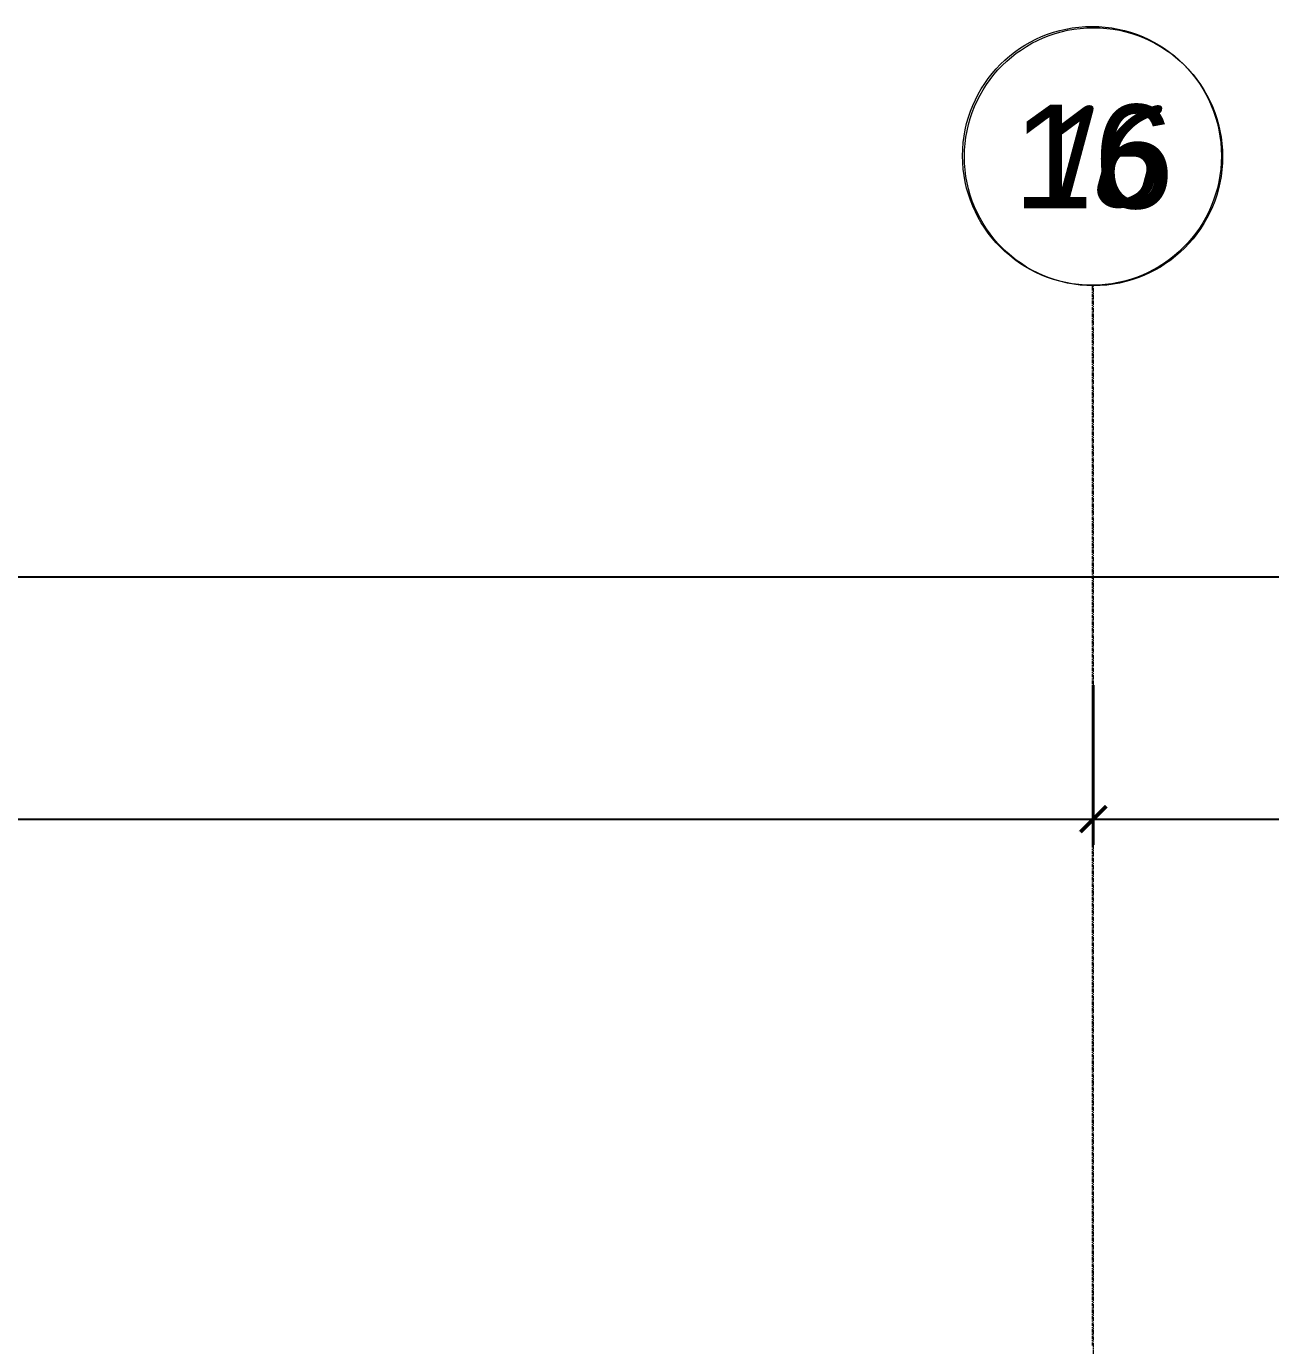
# Model space of a CAD drawing. Header units: millimetres. Extents: x -10178924 to 11692288, y -947381 to 58396.
# Drawn here: x 755023 to 759845, y -810699 to -805585 of the extents above; entities that cross this region are included whole.
import ezdxf
from ezdxf.enums import TextEntityAlignment as Align

# ---------------------------------------------------------------- set-up
doc = ezdxf.new("R2010")
doc.units = ezdxf.units.MM
doc.linetypes.add('осевая', pattern=[50.8, 31.75, -6.35, 6.35, -6.35])
doc.layers.add('PDF _Размеры осевые', color=7, linetype='Continuous', true_color=0x5d6970)
doc.layers.add('PDF _Текст', color=7, linetype='Continuous', lineweight=5)
doc.layers.add('Размеры осевые', color=153, linetype='Continuous', lineweight=9)
doc.styles.add('PDF ArialMT', font='arial.ttf')
doc.styles.add('PDF ISOCPEUR Italic', font='isocpeui.ttf')
doc.styles.add('Текст_М100', font='GOST_Common Italic.ttf', dxfattribs={"height": 250})
doc.dimstyles.new('Размеры_М100', dxfattribs={"dimtxt": 250, "dimasz": 100, "dimexe": 100, "dimexo": 100, "dimgap": 100, "dimtad": 1, "dimrnd": 5, "dimtxsty": 'Текст_М100', "dimblk": 'ARCHTICK', "dimcen": 250, "dimdle": 100, "dimadec": 0, "dimazin": 2, "dimtfac": 1, "dimtmove": 1, "dimatfit": 3, "dimfxl": 1, "dimarcsym": 0})

# ---------------------------------------------------------------- blocks, each defined once
blk = doc.blocks.new('_ArchTick')
at = {"color": 0, "linetype": 'ByBlock', "const_width": 0.15}
blk.add_lwpolyline([(-0.5, -0.5), (0.5, 0.5)], dxfattribs=at)
blk = doc.blocks.new('*D2713')
at = {"layer": 'Defpoints', "color": 0, "ltscale": 100, "transparency": 16777216}
for p in [(-7000, -26444.9), (61000, -26444.9), (61000, -26928.2)]:
    blk.add_point(p, dxfattribs=at)
at = {"layer": 'Размеры осевые', "color": 0, "lineweight": -2, "ltscale": 100, "transparency": 16777216}
for p, q in [((-7000, -26544.9), (-7000, -27028.2)), ((61000, -26544.9), (61000, -27028.2)), ((-7100, -26928.2), (61100, -26928.2))]:
    blk.add_line(p, q, dxfattribs=at)
at = {"layer": 'Размеры осевые', "color": 0, "lineweight": -2, "ltscale": 100, "transparency": 16777216, "xscale": 100, "yscale": 100, "zscale": 100, "rotation": 180}
blk.add_blockref('_ArchTick', (-7000, -26928.2), dxfattribs=at)
at = {"layer": 'Размеры осевые', "color": 0, "lineweight": -2, "ltscale": 100, "transparency": 16777216, "xscale": 100, "yscale": 100, "zscale": 100}
blk.add_blockref('_ArchTick', (61000, -26928.2), dxfattribs=at)
at = {"layer": 'Размеры осевые', "color": 0, "ltscale": 100, "transparency": 16777216, "insert": (27000, -26703.2), "char_height": 250, "attachment_point": 5, "style": 'Текст_М100'}
blk.add_mtext('68000', dxfattribs=at)
blk = doc.blocks.new('*D2719')
at = {"layer": 'Defpoints', "color": 0, "ltscale": 100, "transparency": 16777216}
for p in [(27000, -27248.7), (36800, -27248.7), (36800, -27867.7)]:
    blk.add_point(p, dxfattribs=at)
at = {"layer": 'Размеры осевые', "color": 0, "lineweight": -2, "ltscale": 100, "transparency": 16777216}
for p, q in [((27000, -27348.7), (27000, -27967.7)), ((36800, -27348.7), (36800, -27967.7)), ((26900, -27867.7), (36900, -27867.7))]:
    blk.add_line(p, q, dxfattribs=at)
at = {"layer": 'Размеры осевые', "color": 0, "lineweight": -2, "ltscale": 100, "transparency": 16777216, "xscale": 100, "yscale": 100, "zscale": 100, "rotation": 180}
blk.add_blockref('_ArchTick', (27000, -27867.7), dxfattribs=at)
at = {"layer": 'Размеры осевые', "color": 0, "lineweight": -2, "ltscale": 100, "transparency": 16777216, "xscale": 100, "yscale": 100, "zscale": 100}
blk.add_blockref('_ArchTick', (36800, -27867.7), dxfattribs=at)
at = {"layer": 'Размеры осевые', "color": 0, "ltscale": 100, "transparency": 16777216, "insert": (31900, -27642.7), "char_height": 250, "attachment_point": 5, "style": 'Текст_М100'}
blk.add_mtext('9800', dxfattribs=at)
blk = doc.blocks.new('*D2720')
at = {"layer": 'Defpoints', "color": 0, "ltscale": 100, "transparency": 16777216}
for p in [(36800, -27248.7), (40800, -27248.7), (40800, -27867.7)]:
    blk.add_point(p, dxfattribs=at)
at = {"layer": 'Размеры осевые', "color": 0, "lineweight": -2, "ltscale": 100, "transparency": 16777216}
for p, q in [((36800, -27348.7), (36800, -27967.7)), ((40800, -27348.7), (40800, -27967.7)), ((36700, -27867.7), (40900, -27867.7))]:
    blk.add_line(p, q, dxfattribs=at)
at = {"layer": 'Размеры осевые', "color": 0, "lineweight": -2, "ltscale": 100, "transparency": 16777216, "xscale": 100, "yscale": 100, "zscale": 100, "rotation": 180}
blk.add_blockref('_ArchTick', (36800, -27867.7), dxfattribs=at)
at = {"layer": 'Размеры осевые', "color": 0, "lineweight": -2, "ltscale": 100, "transparency": 16777216, "xscale": 100, "yscale": 100, "zscale": 100}
blk.add_blockref('_ArchTick', (40800, -27867.7), dxfattribs=at)
at = {"layer": 'Размеры осевые', "color": 0, "ltscale": 100, "transparency": 16777216, "insert": (38800, -27642.7), "char_height": 250, "attachment_point": 5, "style": 'Текст_М100'}
blk.add_mtext('4000', dxfattribs=at)
blk = doc.blocks.new('A$C5282721b')
at = {"layer": 'Размеры осевые', "color": 251, "linetype": 'осевая', "ltscale": 0.5, "transparency": 33554687}
blk.add_line((36800, -40100), (36800, -25800), dxfattribs=at)
at = {"layer": 'Размеры осевые', "color": 251, "ltscale": 100, "transparency": 33554687}
blk.add_circle((36800, -25300), 500, dxfattribs=at)
at = {"layer": 'Размеры осевые', "color": 251, "ltscale": 100, "transparency": 33554687, "style": 'PDF ISOCPEUR Italic'}
blk.add_text('16', height=400, dxfattribs=at).set_placement((36800, -25300), align=Align.MIDDLE_CENTER)
at = {"layer": 'Размеры осевые', "color": 251, "ltscale": 100, "transparency": 33554687}
for base, p1, p2, picture, middle in [((61000, -26928.154), (-7000, -26444.862), (61000, -26444.862), '*D2713', (27000, -26703.154)), ((36800, -27867.723), (27000, -27248.656), (36800, -27248.656), '*D2719', (31900, -27642.723)), ((40800, -27867.723), (36800, -27248.656), (40800, -27248.656), '*D2720', (38800, -27642.723))]:
    dim = blk.add_linear_dim(base=base, p1=p1, p2=p2, dimstyle='Размеры_М100', dxfattribs=at)
    dim.commit()
    dim.dimension.update_dxf_attribs({"geometry": picture, "text_midpoint": middle})

msp = doc.modelspace()

# ---------------------------------------------------------------- linework, layer by layer
at = {"layer": 'PDF _Размеры осевые', "lineweight": 9}
for points in [[(759154.9, -806609.7), (759154.9, -806592.8)], [(759154.9, -806618.2), (759154.9, -806614)], [(759154.9, -806635.1), (759154.9, -806622.4)], [(759154.9, -806643.6), (759154.9, -806639.4)], [(759154.9, -806660.5), (759154.9, -806647.8)], [(759154.9, -806669), (759154.9, -806664.8)], [(759154.9, -806685.9), (759154.9, -806673.2)], [(759154.9, -806694.4), (759154.9, -806690.2)], [(759154.9, -806711.3), (759154.9, -806698.6)], [(759154.9, -806719.8), (759154.9, -806715.6)], [(759154.9, -806736.7), (759154.9, -806724)], [(759154.9, -806745.2), (759154.9, -806741)], [(759154.9, -806762.1), (759154.9, -806749.4)], [(759154.9, -806770.6), (759154.9, -806766.4)], [(759154.9, -806787.5), (759154.9, -806774.8)], [(759154.9, -806796), (759154.9, -806791.8)], [(759154.9, -806812.9), (759154.9, -806800.2)], [(759154.9, -806821.4), (759154.9, -806817.2)], [(759154.9, -806838.3), (759154.9, -806825.6)], [(759154.9, -806846.8), (759154.9, -806842.6)], [(759154.9, -806863.7), (759154.9, -806851)], [(759154.9, -806872.2), (759154.9, -806868)], [(759154.9, -806889.1), (759154.9, -806876.4)], [(759154.9, -806897.6), (759154.9, -806893.4)], [(759154.9, -806914.5), (759154.9, -806901.8)], [(759154.9, -806923), (759154.9, -806918.8)], [(759154.9, -806939.9), (759154.9, -806927.2)], [(759154.9, -806948.4), (759154.9, -806944.2)], [(759154.9, -806965.3), (759154.9, -806952.6)], [(759154.9, -806973.8), (759154.9, -806969.6)], [(759154.9, -806990.7), (759154.9, -806978)], [(759154.9, -806999.2), (759154.9, -806995)], [(759154.9, -807016.1), (759154.9, -807003.4)], [(759154.9, -807024.6), (759154.9, -807020.4)], [(759154.9, -807041.5), (759154.9, -807028.8)], [(759154.9, -807050), (759154.9, -807045.8)], [(759154.9, -807066.9), (759154.9, -807054.2)], [(759154.9, -807075.4), (759154.9, -807071.2)], [(759154.9, -807092.3), (759154.9, -807079.6)], [(759154.9, -807100.8), (759154.9, -807096.6)], [(759154.9, -807117.7), (759154.9, -807105)], [(759154.9, -807126.2), (759154.9, -807122)], [(759154.9, -807143.1), (759154.9, -807130.4)], [(759154.9, -807151.6), (759154.9, -807147.4)], [(759154.9, -807168.5), (759154.9, -807155.8)], [(759154.9, -807177), (759154.9, -807172.8)], [(759154.9, -807193.9), (759154.9, -807181.2)], [(759154.9, -807202.4), (759154.9, -807198.2)], [(759154.9, -807219.3), (759154.9, -807206.6)], [(759154.9, -807227.8), (759154.9, -807223.6)], [(759154.9, -807244.7), (759154.9, -807232)], [(759154.9, -807253.2), (759154.9, -807249)], [(759154.9, -807270.1), (759154.9, -807257.4)], [(759154.9, -807278.6), (759154.9, -807274.4)], [(759154.9, -807295.5), (759154.9, -807282.8)], [(759154.9, -807304), (759154.9, -807299.8)], [(759154.9, -807320.9), (759154.9, -807308.2)], [(759154.9, -807329.4), (759154.9, -807325.2)], [(759154.9, -807346.3), (759154.9, -807333.6)], [(759154.9, -807354.8), (759154.9, -807350.6)], [(759154.9, -807371.7), (759154.9, -807359)], [(759154.9, -807380.2), (759154.9, -807376)], [(759154.9, -807397.1), (759154.9, -807384.4)], [(759154.9, -807405.6), (759154.9, -807401.4)], [(759154.9, -807422.5), (759154.9, -807409.8)], [(759154.9, -807431), (759154.9, -807426.8)], [(759154.9, -807447.9), (759154.9, -807435.2)], [(759154.9, -807456.4), (759154.9, -807452.2)], [(759154.9, -807473.3), (759154.9, -807460.6)], [(759154.9, -807481.8), (759154.9, -807477.6)], [(759154.9, -807498.7), (759154.9, -807486)], [(759154.9, -807507.2), (759154.9, -807503)], [(759154.9, -807524.1), (759154.9, -807511.4)], [(759154.9, -807532.6), (759154.9, -807528.4)], [(759154.9, -807549.5), (759154.9, -807536.8)], [(759154.9, -807558), (759154.9, -807553.8)], [(759154.9, -807574.9), (759154.9, -807562.2)], [(759154.9, -807583.4), (759154.9, -807579.2)], [(759154.9, -807600.3), (759154.9, -807587.6)], [(759154.9, -807608.8), (759154.9, -807604.6)], [(759154.9, -807625.7), (759154.9, -807613)], [(759154.9, -807634.2), (759154.9, -807630)], [(759154.9, -807651.1), (759154.9, -807638.4)], [(759154.9, -807659.6), (759154.9, -807655.4)], [(759154.9, -807676.5), (759154.9, -807663.8)], [(759154.9, -807685), (759154.9, -807680.8)], [(715255, -807718.9), (783451.7, -807718.9)], [(759154.9, -807701.9), (759154.9, -807689.2)], [(759154.9, -807710.4), (759154.9, -807706.2)], [(759154.9, -807727.3), (759154.9, -807714.6)], [(759154.9, -807735.8), (759154.9, -807731.6)], [(759154.9, -807752.7), (759154.9, -807740)], [(759154.9, -807761.2), (759154.9, -807757)], [(759154.9, -807778.1), (759154.9, -807765.4)], [(759154.9, -807786.6), (759154.9, -807782.4)], [(759154.9, -807803.5), (759154.9, -807790.8)], [(759154.9, -807812), (759154.9, -807807.8)], [(759154.9, -807828.9), (759154.9, -807816.2)], [(759154.9, -807837.4), (759154.9, -807833.2)], [(759154.9, -807854.3), (759154.9, -807841.6)], [(759154.9, -807862.8), (759154.9, -807858.6)], [(759154.9, -807879.7), (759154.9, -807867)], [(759154.9, -807888.2), (759154.9, -807884)], [(759154.9, -807905.1), (759154.9, -807892.4)], [(759154.9, -807913.6), (759154.9, -807909.4)], [(759154.9, -807930.5), (759154.9, -807917.8)], [(759154.9, -807939), (759154.9, -807934.8)], [(759154.9, -807955.9), (759154.9, -807943.2)], [(759154.9, -807964.4), (759154.9, -807960.2)], [(759154.9, -807981.3), (759154.9, -807968.6)], [(759154.9, -807989.8), (759154.9, -807985.6)], [(759154.9, -808006.7), (759154.9, -807994)], [(759154.9, -808015.2), (759154.9, -808011)], [(759154.9, -808032.1), (759154.9, -808019.4)], [(759154.9, -808040.6), (759154.9, -808036.4)], [(759154.9, -808057.5), (759154.9, -808044.8)], [(759154.9, -808066), (759154.9, -808061.8)], [(759154.9, -808082.9), (759154.9, -808070.2)], [(759154.9, -808091.4), (759154.9, -808087.2)], [(759154.9, -808108.3), (759154.9, -808095.6)], [(759154.9, -808116.8), (759154.9, -808112.6)], [(759154.9, -808133.7), (759154.9, -808121)], [(759154.9, -808142.2), (759154.9, -808138)], [(759154.9, -808159.1), (759154.9, -808146.4)], [(759154.9, -808167.6), (759154.9, -808163.4)], [(759154.9, -808184.5), (759154.9, -808171.8)], [(759154.9, -808193), (759154.9, -808188.8)], [(759154.9, -808209.9), (759154.9, -808197.2)], [(759154.9, -808218.4), (759154.9, -808214.2)], [(759154.9, -808235.3), (759154.9, -808222.6)], [(759154.9, -808243.8), (759154.9, -808239.6)], [(759154.9, -808260.7), (759154.9, -808248)], [(759154.9, -808269.2), (759154.9, -808265)], [(759154.9, -808286.1), (759154.9, -808273.4)], [(759154.9, -808294.6), (759154.9, -808290.4)], [(759154.9, -808311.5), (759154.9, -808298.8)], [(759154.9, -808320), (759154.9, -808315.8)], [(759154.9, -808336.9), (759154.9, -808324.2)], [(759154.9, -808345.4), (759154.9, -808341.2)], [(759154.9, -808362.3), (759154.9, -808349.6)], [(759154.9, -808370.8), (759154.9, -808366.6)], [(759154.9, -808387.7), (759154.9, -808375)], [(759154.9, -808396.2), (759154.9, -808392)], [(759154.9, -808413.1), (759154.9, -808400.4)], [(759154.9, -808421.6), (759154.9, -808417.4)], [(759154.9, -808438.5), (759154.9, -808425.8)], [(759154.9, -808447), (759154.9, -808442.8)], [(759154.9, -808463.9), (759154.9, -808451.2)], [(759154.9, -808472.4), (759154.9, -808468.2)], [(759154.9, -808489.3), (759154.9, -808476.6)], [(759154.9, -808497.8), (759154.9, -808493.6)], [(759154.9, -808514.7), (759154.9, -808502)], [(759154.9, -808523.2), (759154.9, -808519)], [(759154.9, -808540.1), (759154.9, -808527.4)], [(759154.9, -808548.6), (759154.9, -808544.4)], [(759154.9, -808565.5), (759154.9, -808552.8)], [(759154.9, -808574), (759154.9, -808569.8)], [(759154.9, -808590.9), (759154.9, -808578.2)], [(759154.9, -808599.4), (759154.9, -808595.2)], [(759154.9, -808616.3), (759154.9, -808603.6)], [(759154.9, -808624.8), (759154.9, -808620.6)], [(759154.9, -808641.7), (759154.9, -808629)], [(759154.9, -808650.2), (759154.9, -808646)], [(759154.9, -808667.1), (759154.9, -808654.4)], [(749257.3, -808658.7), (759256.1, -808658.7)], [(759057.6, -808658.7), (763256.9, -808658.7)], [(759154.9, -808675.6), (759154.9, -808671.4)], [(759154.9, -808692.5), (759154.9, -808679.8)], [(759154.9, -808701), (759154.9, -808696.8)], [(759154.9, -808717.9), (759154.9, -808705.2)], [(759154.9, -808726.4), (759154.9, -808722.2)], [(759154.9, -808743.3), (759154.9, -808730.6)], [(759154.9, -808751.8), (759154.9, -808747.6)], [(759154.9, -808768.7), (759154.9, -808756)], [(759154.9, -808777.2), (759154.9, -808773)], [(759154.9, -808794.1), (759154.9, -808781.4)], [(759154.9, -808802.6), (759154.9, -808798.4)], [(759154.9, -808819.5), (759154.9, -808806.8)], [(759154.9, -808828), (759154.9, -808823.8)], [(759154.9, -808844.9), (759154.9, -808832.2)], [(759154.9, -808853.4), (759154.9, -808849.2)], [(759154.9, -808870.3), (759154.9, -808857.6)], [(759154.9, -808878.8), (759154.9, -808874.6)], [(759154.9, -808895.7), (759154.9, -808883)], [(759154.9, -808904.2), (759154.9, -808900)], [(759154.9, -808921.1), (759154.9, -808908.4)], [(759154.9, -808929.6), (759154.9, -808925.4)], [(759154.9, -808946.5), (759154.9, -808933.8)], [(759154.9, -808955), (759154.9, -808950.8)], [(759154.9, -808971.9), (759154.9, -808959.2)], [(759154.9, -808980.4), (759154.9, -808976.2)], [(759154.9, -808997.3), (759154.9, -808984.6)], [(759154.9, -809005.8), (759154.9, -809001.6)], [(759154.9, -809022.7), (759154.9, -809010)], [(759154.9, -809031.2), (759154.9, -809027)], [(759154.9, -809048.1), (759154.9, -809035.4)], [(759154.9, -809056.6), (759154.9, -809052.4)], [(759154.9, -809073.5), (759154.9, -809060.8)], [(759154.9, -809082), (759154.9, -809077.8)], [(759154.9, -809098.9), (759154.9, -809086.2)], [(759154.9, -809107.4), (759154.9, -809103.2)], [(759154.9, -809124.3), (759154.9, -809111.6)], [(759154.9, -809132.8), (759154.9, -809128.6)], [(759154.9, -809149.7), (759154.9, -809137)], [(759154.9, -809158.2), (759154.9, -809154)], [(759154.9, -809175.1), (759154.9, -809162.4)], [(759154.9, -809183.6), (759154.9, -809179.4)], [(759154.9, -809200.5), (759154.9, -809187.8)], [(759154.9, -809209), (759154.9, -809204.8)], [(759154.9, -809225.9), (759154.9, -809213.2)], [(759154.9, -809234.4), (759154.9, -809230.2)], [(759154.9, -809251.3), (759154.9, -809238.6)], [(759154.9, -809259.8), (759154.9, -809255.6)], [(759154.9, -809276.7), (759154.9, -809264)], [(759154.9, -809285.2), (759154.9, -809281)], [(759154.9, -809302.1), (759154.9, -809289.4)], [(759154.9, -809310.6), (759154.9, -809306.4)], [(759154.9, -809327.5), (759154.9, -809314.8)], [(759154.9, -809336), (759154.9, -809331.8)], [(759154.9, -809352.9), (759154.9, -809340.2)], [(759154.9, -809361.4), (759154.9, -809357.2)], [(759154.9, -809378.3), (759154.9, -809365.6)], [(759154.9, -809386.8), (759154.9, -809382.6)], [(759154.9, -809403.8), (759154.9, -809391.1)], [(759154.9, -809412.2), (759154.9, -809408)], [(759154.9, -809429.1), (759154.9, -809416.5)], [(759154.9, -809437.6), (759154.9, -809433.4)], [(759154.9, -809454.5), (759154.9, -809441.8)], [(759154.9, -809463), (759154.9, -809458.8)], [(759154.9, -809479.9), (759154.9, -809467.2)], [(759154.9, -809488.4), (759154.9, -809484.2)], [(759154.9, -809505.3), (759154.9, -809492.6)], [(759154.9, -809513.8), (759154.9, -809509.6)], [(759154.9, -809530.8), (759154.9, -809518.1)], [(759154.9, -809539.2), (759154.9, -809535)], [(759154.9, -809556.2), (759154.9, -809543.5)], [(759154.9, -809564.6), (759154.9, -809560.4)], [(759154.9, -809581.5), (759154.9, -809568.8)], [(759154.9, -809590), (759154.9, -809585.8)], [(759154.9, -809606.9), (759154.9, -809594.2)], [(759154.9, -809615.4), (759154.9, -809611.2)], [(759154.9, -809632.4), (759154.9, -809619.7)], [(759154.9, -809640.8), (759154.9, -809636.6)], [(759154.9, -809657.8), (759154.9, -809645.1)], [(759154.9, -809666.2), (759154.9, -809662)], [(759154.9, -809683.2), (759154.9, -809670.5)], [(759154.9, -809691.6), (759154.9, -809687.4)], [(759154.9, -809708.5), (759154.9, -809695.8)], [(759154.9, -809717), (759154.9, -809712.8)], [(759154.9, -809733.9), (759154.9, -809721.2)], [(759154.9, -809742.4), (759154.9, -809738.2)], [(759154.9, -809759.4), (759154.9, -809746.7)], [(759154.9, -809767.8), (759154.9, -809763.6)], [(759154.9, -809784.8), (759154.9, -809772.1)], [(759154.9, -809793.2), (759154.9, -809789)], [(759154.9, -809810.2), (759154.9, -809797.5)], [(759154.9, -809818.6), (759154.9, -809814.4)], [(759154.9, -809835.6), (759154.9, -809822.9)], [(759154.9, -809844), (759154.9, -809839.8)], [(759154.9, -809861), (759154.9, -809848.3)], [(759154.9, -809869.4), (759154.9, -809865.2)], [(759154.9, -809886.4), (759154.9, -809873.7)], [(759154.9, -809894.8), (759154.9, -809890.6)], [(759154.9, -809911.8), (759154.9, -809899.1)], [(759154.9, -809920.2), (759154.9, -809916)], [(759154.9, -809937.2), (759154.9, -809924.5)], [(759154.9, -809945.6), (759154.9, -809941.4)], [(759154.9, -809962.6), (759154.9, -809949.9)], [(759154.9, -809971), (759154.9, -809966.8)], [(759154.9, -809988), (759154.9, -809975.3)], [(759154.9, -809996.4), (759154.9, -809992.2)], [(759154.9, -810013.4), (759154.9, -810000.7)], [(759154.9, -810021.8), (759154.9, -810017.6)], [(759154.9, -810038.8), (759154.9, -810026.1)], [(759154.9, -810047.2), (759154.9, -810043)], [(759154.9, -810064.2), (759154.9, -810051.5)], [(759154.9, -810072.6), (759154.9, -810068.4)], [(759154.9, -810089.6), (759154.9, -810076.9)], [(759154.9, -810098), (759154.9, -810093.8)], [(759154.9, -810115), (759154.9, -810102.3)], [(759154.9, -810123.4), (759154.9, -810119.2)], [(759154.9, -810140.4), (759154.9, -810127.7)], [(759154.9, -810148.8), (759154.9, -810144.6)], [(759154.9, -810165.8), (759154.9, -810153.1)], [(759154.9, -810174.2), (759154.9, -810170)], [(759154.9, -810191.2), (759154.9, -810178.5)], [(759154.9, -810199.6), (759154.9, -810195.4)], [(759154.9, -810216.6), (759154.9, -810203.9)], [(759154.9, -810225), (759154.9, -810220.8)], [(759154.9, -810242), (759154.9, -810229.3)], [(759154.9, -810250.4), (759154.9, -810246.2)], [(759154.9, -810267.4), (759154.9, -810254.7)], [(759154.9, -810275.8), (759154.9, -810271.6)], [(759154.9, -810292.8), (759154.9, -810280.1)], [(759154.9, -810301.2), (759154.9, -810297)], [(759154.9, -810318.2), (759154.9, -810305.5)], [(759154.9, -810326.6), (759154.9, -810322.4)], [(759154.9, -810343.6), (759154.9, -810330.9)], [(759154.9, -810352), (759154.9, -810347.8)], [(759154.9, -810369), (759154.9, -810356.3)], [(759154.9, -810377.4), (759154.9, -810373.2)], [(759154.9, -810394.4), (759154.9, -810381.7)], [(759154.9, -810402.8), (759154.9, -810398.6)], [(759154.9, -810419.8), (759154.9, -810407.1)], [(759154.9, -810428.2), (759154.9, -810424)], [(759154.9, -810445.2), (759154.9, -810432.5)], [(759154.9, -810453.6), (759154.9, -810449.4)], [(759154.9, -810470.6), (759154.9, -810457.9)], [(759154.9, -810479), (759154.9, -810474.8)], [(759154.9, -810496), (759154.9, -810483.3)], [(759154.9, -810504.4), (759154.9, -810500.2)], [(759154.9, -810521.4), (759154.9, -810508.7)], [(759154.9, -810529.8), (759154.9, -810525.6)], [(759154.9, -810546.8), (759154.9, -810534.1)], [(759154.9, -810555.2), (759154.9, -810551)], [(759154.9, -810572.2), (759154.9, -810559.5)], [(759154.9, -810580.6), (759154.9, -810576.4)], [(759154.9, -810597.6), (759154.9, -810584.9)], [(759154.9, -810606), (759154.9, -810601.8)], [(759154.9, -810623), (759154.9, -810610.3)], [(759154.9, -810631.4), (759154.9, -810627.2)], [(759154.9, -810648.4), (759154.9, -810635.7)], [(759154.9, -810656.8), (759154.9, -810652.6)], [(759154.9, -810673.8), (759154.9, -810661.1)], [(759154.9, -810682.2), (759154.9, -810678)], [(759154.9, -810699.2), (759154.9, -810686.5)]]:
    msp.add_lwpolyline(points, dxfattribs=at)
msp.add_lwpolyline([(759154.9, -808760.2), (759154.9, -808138)], close=True, dxfattribs=at)
msp.add_circle((759152.9, -806086.9), 501.6, dxfattribs=at)
at = {"layer": 'PDF _Размеры осевые', "transparency": 33554559}
for points in [[(759099.9, -808705.2), (759112.6, -808713.7), (759201.5, -808603.6)], [(759201.5, -808603.6), (759112.6, -808713.7), (759099.9, -808705.2)], [(759112.6, -808713.7), (759201.5, -808603.6), (759210, -808612.1)], [(759210, -808612.1), (759201.5, -808603.6), (759112.6, -808713.7)]]:
    msp.add_solid(points, dxfattribs=at)

# ---------------------------------------------------------------- block references
msp.add_blockref('A$C5282721b', (722358.6, -780790.4))

# ---------------------------------------------------------------- texts
at = {"layer": 'PDF _Текст', "color": 251, "true_color": 0x5d6970, "insert": (758845.9, -806092.5), "char_height": 402.33, "attachment_point": 4, "style": 'PDF ArialMT'}
msp.add_mtext('16', dxfattribs=at)

doc.saveas('drawing.dxf')
